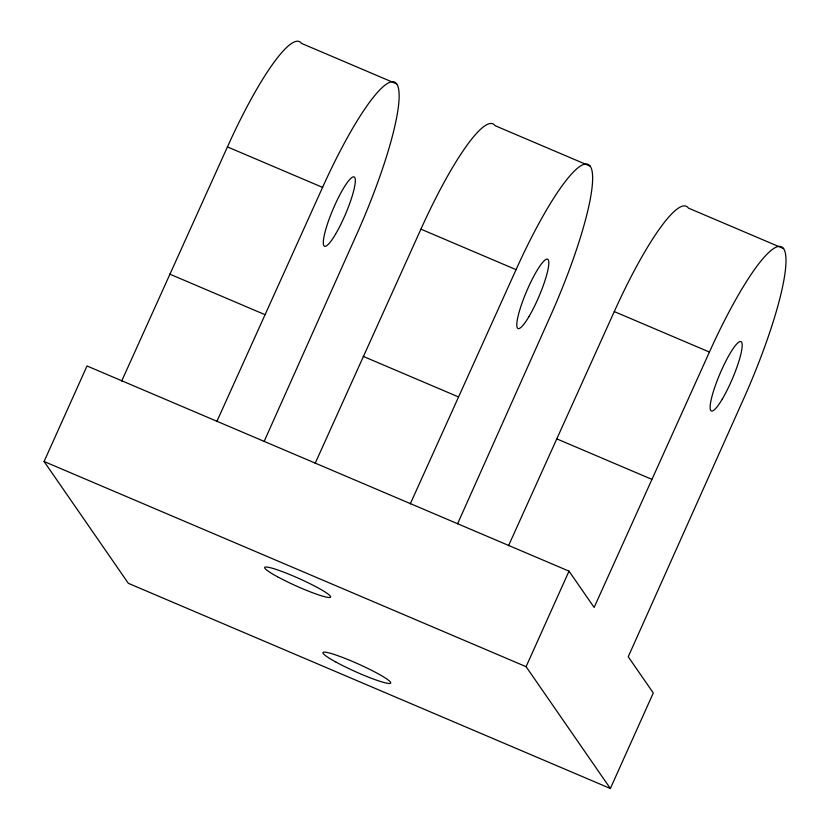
<?xml version="1.0" encoding="UTF-8"?>
<svg xmlns="http://www.w3.org/2000/svg" width="830" height="830" viewBox="0 0 830 830"><rect width="100%" height="100%" fill="white"/><g stroke="black" fill="none" stroke-linecap="round" stroke-linejoin="round"><path stroke-width="1.25" d="M783.541 248.575A140.83 25.025 -66.9 0 1 742.902 400.444L628.237 656.748L653.293 692.967L610.361 788.5L128.359 583.334L44.083 461.501L87.015 365.978L569.017 571.144L594.135 607.446L709.422 352.065A140.83 25.025 -66.9 0 1 783.541 248.575L688.402 208.081A140.83 25.025 -66.9 0 0 614.283 311.572L508.5 545.787M121.647 381.115L227.43 146.9A140.83 25.025 -66.9 0 1 301.539 43.409L396.688 83.903A140.83 25.025 -66.9 0 1 356.039 235.782L264.096 441.519M216.786 421.619L322.569 187.393A140.83 25.025 -66.9 0 1 396.688 83.903M315.141 463.368L420.924 229.153A140.83 25.025 -66.9 0 1 495.043 125.662L590.182 166.166A140.83 25.025 -66.9 0 1 549.533 318.035L457.589 523.772M410.279 503.872L516.063 269.646A140.83 25.025 -66.9 0 1 590.182 166.166M610.361 788.5L526.085 666.677L569.017 571.144M227.43 146.9L322.569 187.393M420.924 229.153L516.063 269.646M614.283 311.572L709.422 352.065M363.229 356.381L458.368 396.875M169.735 274.118L264.874 314.622M556.588 438.79L651.726 479.294M44.083 461.501L526.085 666.677M336.171 662.195A37.153 4.077 24.2 0 0 390.463 683.287A37.153 4.077 24.2 0 0 343.859 657.931A37.153 4.077 24.2 0 0 336.171 662.195M277.542 576.788A36.136 3.963 24.2 0 0 330.361 597.299A36.136 3.963 24.2 0 0 285.022 572.648A36.136 3.963 24.2 0 0 277.542 576.788M722.359 398.96A37.703 6.702 -66.9 0 0 741.522 342.074A37.703 6.702 -66.9 0 0 714.599 387.735A37.703 6.702 -66.9 0 0 722.359 398.96M335.496 234.288A37.703 6.702 -66.9 0 0 354.659 177.402A37.703 6.702 -66.9 0 0 327.746 223.073A37.703 6.702 -66.9 0 0 335.496 234.288M529 316.541A37.703 6.702 -66.9 0 0 548.163 259.666A37.703 6.702 -66.9 0 0 521.24 305.326A37.703 6.702 -66.9 0 0 529 316.541"/></g></svg>
